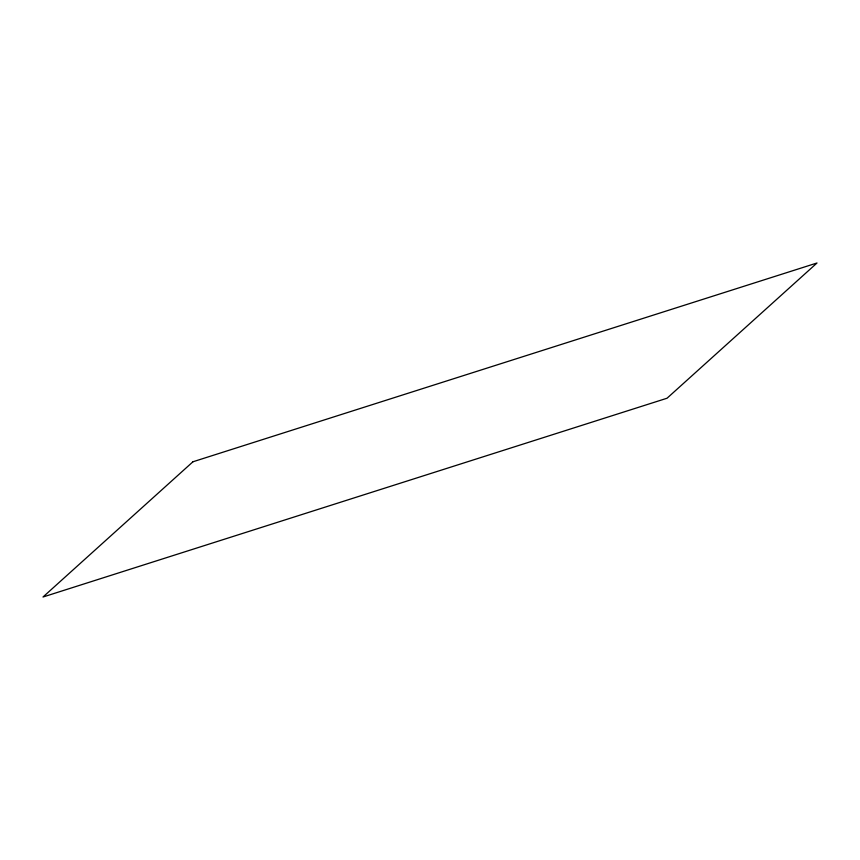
<?xml version="1.0" encoding="UTF-8"?>
<svg xmlns="http://www.w3.org/2000/svg" width="860" height="860" viewBox="0 0 860 860"><rect width="100%" height="100%" fill="white"/><g stroke="black" fill="none" stroke-linecap="round" stroke-linejoin="round"><path stroke-width="1.29" d="M192.963 461.766L43 597.001L667.038 398.234L817 262.999L192.963 461.766"/></g></svg>
